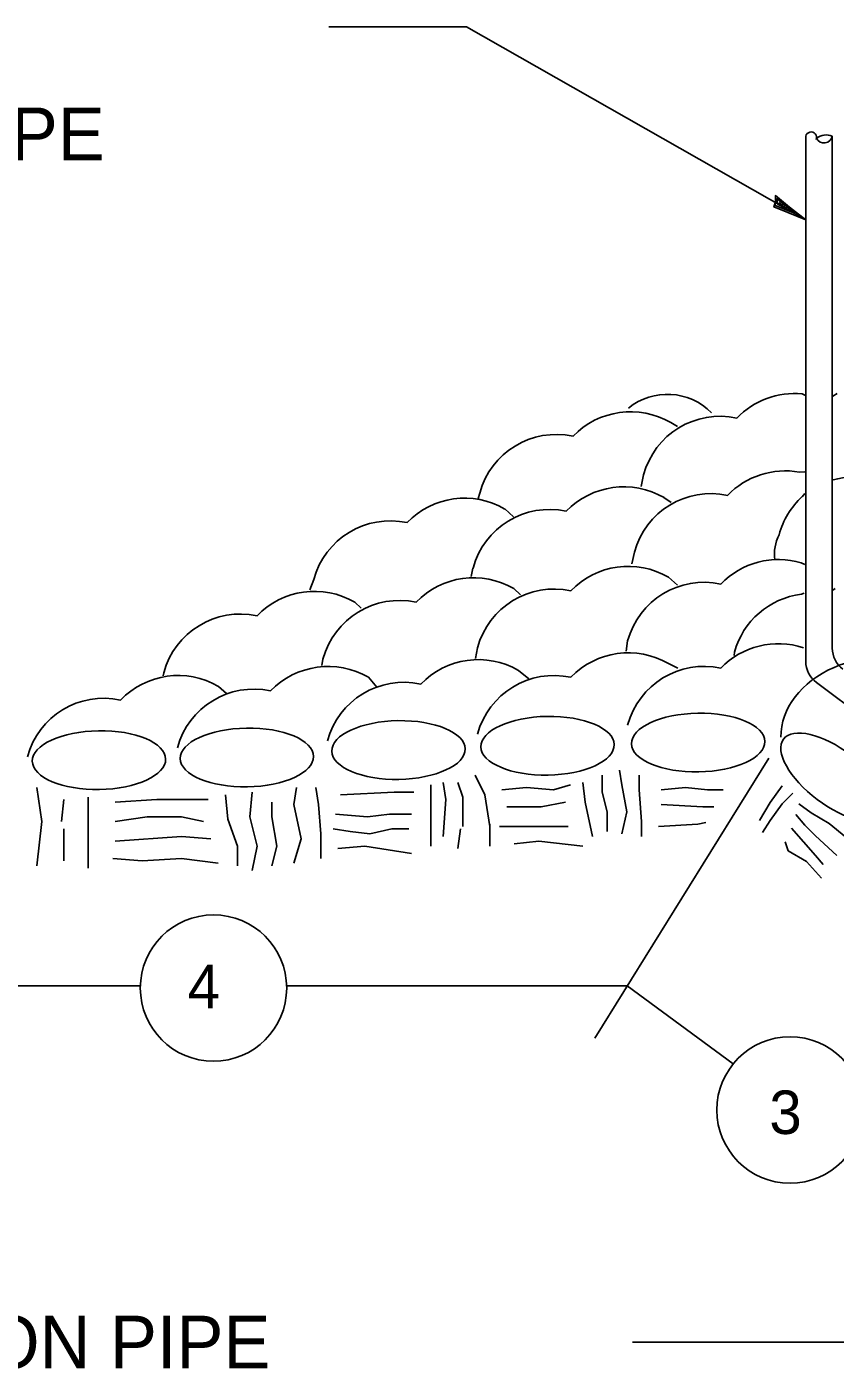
# Model space of a CAD drawing. Extents: x 86020 to 86700, y 81733 to 82173.
# Drawn here: x 86323.9 to 86359.5, y 81855.1 to 81914.2 of the extents above; entities that cross this region are included whole.
import ezdxf

# ---------------------------------------------------------------- set-up
doc = ezdxf.new("R2010")
doc.units = 0
for name, color, linetype in [('Design_EX_Roadway Dimensions', 7, 'Continuous'), ('Design_EX_Roadway Notes', 7, 'Continuous'), ('Topo_Building', 7, 'Continuous')]:
    doc.layers.add(name, color=color, linetype=linetype)

msp = doc.modelspace()

# ---------------------------------------------------------------- linework, layer by layer
at = {"layer": 'Design_EX_Roadway Dimensions'}
for p, q in [((86356.567, 81881.966), (86348.902, 81869.633)), ((86316.261, 81871.94), (86328.894, 81871.94)), ((86335.338, 81871.94), (86350.335, 81871.94)), ((86350.335, 81871.94), (86355.002, 81868.498))]:
    msp.add_line(p, q, dxfattribs=at)
for centre in [(86332.115, 81871.835), (86357.503, 81866.465)]:
    msp.add_circle(centre, 3.223, dxfattribs=at)
at = {"layer": 'Design_EX_Roadway Notes'}
for p, q in [((86343.258, 81914.163), (86337.197, 81914.163)), ((86358.198, 81905.672), (86343.258, 81914.163)), ((86360.465, 81856.246), (86350.56, 81856.246))]:
    msp.add_line(p, q, dxfattribs=at)
msp.add_lwpolyline([(86356.861, 81906.458), (86356.792, 81906.23), (86357.41, 81905.994), (86358.198, 81905.672), (86357.476, 81906.224), (86356.858, 81906.735), (86356.861, 81906.458), (86356.845, 81906.29), (86357.706, 81905.952), (86356.924, 81906.6), (86356.954, 81906.355), (86357.333, 81906.171), (86357.011, 81906.425)], dxfattribs=at)
at = {"layer": 'Topo_Building'}
for p, q in [((86358.198, 81886.223), (86358.198, 81909.344)), ((86359.364, 81886.806), (86359.364, 81909.344)), ((86358.039, 81897.999), (86358.182, 81897.934)), ((86359.58, 81898.024), (86359.383, 81897.897)), ((86352.254, 81896.736), (86352.541, 81896.561)), ((86351.053, 81894.433), (86350.953, 81893.917)), ((86357.913, 81894.556), (86358.162, 81894.569)), ((86343.843, 81893.631), (86343.77, 81893.388)), ((86351.953, 81893.432), (86352.262, 81893.22)), ((86358.041, 81893.474), (86358.162, 81893.609)), ((86344.946, 81892.932), (86345.329, 81892.579)), ((86350.651, 81891.029), (86350.536, 81890.519)), ((86343.542, 81890.328), (86343.461, 81889.962)), ((86357.998, 81890.558), (86358.162, 81890.483)), ((86336.535, 81889.828), (86336.363, 81889.378)), ((86352.154, 81889.927), (86352.541, 81889.572)), ((86345.345, 81889.427), (86345.635, 81889.155)), ((86358.004, 81889.18), (86358.125, 81889.225)), ((86359.49, 81889.426), (86359.383, 81889.355)), ((86338.337, 81888.826), (86338.617, 81888.571)), ((86350.351, 81887.124), (86350.284, 81886.677)), ((86343.743, 81886.823), (86343.658, 81886.342)), ((86355.056, 81886.624), (86355.047, 81886.481)), ((86336.934, 81886.323), (86336.891, 81886.036)), ((86352.154, 81886.122), (86352.568, 81885.925)), ((86329.926, 81885.722), (86329.901, 81885.591)), ((86338.937, 81885.522), (86339.313, 81885.089)), ((86345.545, 81885.822), (86345.998, 81885.451)), ((86332.328, 81885.121), (86332.686, 81884.811)), ((86358.663, 81885.291), (86385.263, 81865.292)), ((86343.633, 81881.21), (86344.062, 81880.347)), ((86349.237, 81881.21), (86349.237, 81880.456)), ((86349.993, 81881.426), (86350.101, 81880.781)), ((86350.855, 81881.21), (86350.855, 81880.564)), ((86324.337, 81880.67), (86324.554, 81879.164)), ((86335.763, 81880.67), (86335.657, 81879.916)), ((86336.625, 81880.67), (86336.734, 81879.916)), ((86341.692, 81880.781), (86341.692, 81879.916)), ((86342.232, 81880.887), (86342.339, 81880.133)), ((86342.879, 81880.887), (86343.094, 81880.24)), ((86345.897, 81880.67), (86344.818, 81880.564)), ((86347.083, 81880.564), (86345.897, 81880.67)), ((86347.836, 81880.781), (86347.083, 81880.564)), ((86348.377, 81880.887), (86348.483, 81880.025)), ((86350.101, 81880.781), (86350.316, 81879.595)), ((86352.903, 81880.67), (86351.824, 81880.564)), ((86353.873, 81880.564), (86352.903, 81880.67)), ((86357.16, 81880.746), (86356.627, 81880.012)), ((86325.524, 81880.133), (86325.416, 81879.164)), ((86326.602, 81880.24), (86326.602, 81879.164)), ((86329.619, 81880.133), (86327.789, 81880.025)), ((86330.805, 81880.133), (86329.619, 81880.133)), ((86331.884, 81880.133), (86330.805, 81880.133)), ((86332.639, 81880.347), (86332.745, 81879.271)), ((86333.823, 81880.456), (86333.715, 81879.378)), ((86334.686, 81880.025), (86334.686, 81879.378)), ((86340.076, 81880.456), (86337.705, 81880.347)), ((86340.938, 81880.456), (86340.076, 81880.456)), ((86342.339, 81880.133), (86342.232, 81878.516)), ((86343.094, 81880.24), (86343.094, 81878.947)), ((86344.062, 81880.347), (86344.279, 81878.947)), ((86347.62, 81880.025), (86346.543, 81879.809)), ((86348.483, 81880.025), (86348.807, 81878.516)), ((86349.237, 81880.456), (86349.453, 81879.595)), ((86350.855, 81880.564), (86350.962, 81879.164)), ((86354.553, 81880.564), (86353.873, 81880.564)), ((86357.628, 81880.414), (86357.16, 81879.947)), ((86335.657, 81879.916), (86335.98, 81878.408)), ((86336.734, 81879.916), (86336.842, 81878.624)), ((86338.89, 81879.378), (86337.488, 81879.487)), ((86339.86, 81879.487), (86338.89, 81879.378)), ((86340.829, 81879.487), (86339.86, 81879.487)), ((86341.692, 81879.916), (86341.692, 81878.085)), ((86346.543, 81879.809), (86345.033, 81879.809)), ((86349.453, 81879.595), (86349.453, 81878.731)), ((86350.316, 81879.595), (86350.101, 81878.624)), ((86353.657, 81879.809), (86351.824, 81879.916)), ((86354.154, 81879.809), (86353.657, 81879.809)), ((86356.627, 81880.012), (86356.161, 81879.213)), ((86357.16, 81879.947), (86356.627, 81879.213)), ((86357.761, 81879.479), (86358.16, 81879.013)), ((86357.894, 81879.947), (86358.428, 81879.547)), ((86358.428, 81879.547), (86359.228, 81879.08)), ((86324.554, 81879.164), (86324.337, 81877.223)), ((86325.524, 81878.84), (86325.524, 81877.437)), ((86326.602, 81879.164), (86326.602, 81877.114)), ((86329.188, 81879.378), (86327.789, 81879.164)), ((86330.699, 81879.378), (86329.188, 81879.378)), ((86331.668, 81879.164), (86330.699, 81879.378)), ((86332.745, 81879.271), (86333.176, 81878.085)), ((86333.715, 81879.378), (86334.04, 81878.085)), ((86334.686, 81879.378), (86334.901, 81878.085)), ((86338.136, 81878.731), (86337.381, 81878.84)), ((86339.967, 81878.84), (86338.998, 81878.624)), ((86340.723, 81878.84), (86339.967, 81878.84)), ((86342.986, 81878.84), (86342.879, 81877.977)), ((86344.279, 81879.053), (86344.279, 81878.085)), ((86346.651, 81878.947), (86344.71, 81878.947)), ((86347.728, 81878.947), (86346.651, 81878.947)), ((86350.962, 81879.164), (86350.962, 81878.516)), ((86353.442, 81879.053), (86351.718, 81878.947)), ((86353.793, 81879.125), (86353.442, 81879.053)), ((86356.627, 81879.213), (86356.294, 81878.679)), ((86357.561, 81878.879), (86358.095, 81878.279)), ((86358.16, 81879.013), (86358.629, 81878.546)), ((86359.228, 81879.08), (86359.961, 81878.48)), ((86330.699, 81878.516), (86327.789, 81878.3)), ((86331.991, 81878.408), (86330.699, 81878.516)), ((86335.98, 81878.408), (86335.657, 81877.33)), ((86336.842, 81878.624), (86336.842, 81877.546)), ((86338.998, 81878.624), (86338.136, 81878.731)), ((86345.357, 81878.193), (86346.435, 81878.3)), ((86346.435, 81878.3), (86348.377, 81878.085)), ((86357.295, 81878.279), (86357.428, 81877.88)), ((86358.095, 81878.279), (86358.629, 81877.679)), ((86358.629, 81878.546), (86359.561, 81877.679)), ((86333.176, 81878.085), (86333.176, 81877.223)), ((86334.04, 81878.085), (86333.823, 81877.006)), ((86334.901, 81878.085), (86334.686, 81877.223)), ((86337.596, 81877.977), (86338.782, 81878.085)), ((86338.782, 81878.085), (86340.829, 81877.76)), ((86357.428, 81877.88), (86358.228, 81877.413)), ((86358.629, 81877.679), (86358.961, 81877.28)), ((86328.972, 81877.437), (86327.68, 81877.546)), ((86330.699, 81877.546), (86328.972, 81877.437)), ((86332.316, 81877.33), (86330.699, 81877.546)), ((86358.228, 81877.413), (86358.895, 81876.68))]:
    msp.add_line(p, q, dxfattribs=at)
for centre, radius, start, end in [((86358.434, 81909.291), 0.243, 338.78961, 167.57489), ((86359.094, 81908.781), 0.624, 64.32199, 132.71935), ((86358.997, 81909.432), 0.378, 210.5777, 346.46906), ((86352.105, 81895.259), 2.723, 44.54721, 129.09571), ((86357.694, 81894.498), 3.518, 84.35277, 136.11131), ((86350.484, 81893.696), 3.518, 59.78781, 136.11131), ((86354.419, 81893.53), 3.485, 77.75208, 164.98179), ((86347.209, 81892.728), 3.485, 77.75208, 164.98179), ((86357.292, 81891.092), 3.518, 79.82907, 136.11131), ((86360.344, 81890.856), 3.485, 77.75208, 105.71805), ((86350.184, 81890.392), 3.518, 59.78781, 136.11131), ((86343.175, 81889.891), 3.518, 59.78781, 136.11131), ((86354.018, 81890.125), 3.485, 77.75208, 164.98179), ((86360.386, 81890.896), 3.485, 132.27934, 164.98179), ((86346.909, 81889.425), 3.485, 77.75208, 164.98179), ((86339.9, 81888.924), 3.485, 77.75208, 164.98179), ((86358.64, 81890.965), 1.822, 152.76109, 188.49118), ((86356.992, 81887.188), 3.518, 73.36948, 136.11131), ((86350.384, 81886.888), 3.518, 59.78781, 136.11131), ((86343.575, 81886.387), 3.518, 59.78781, 136.11131), ((86353.718, 81886.22), 3.485, 77.75208, 164.98179), ((86336.566, 81885.786), 3.518, 59.78781, 136.11131), ((86340.301, 81885.419), 3.485, 77.75208, 164.98179), ((86347.109, 81885.92), 3.485, 77.75208, 164.98179), ((86358.423, 81885.719), 3.485, 96.91935, 164.98179), ((86333.292, 81884.818), 3.485, 77.75208, 164.98179), ((86350.384, 81883.082), 3.518, 59.78781, 136.11131), ((86356.992, 81883.483), 3.518, 71.76546, 136.11131), ((86360.532, 81886.806), 1.167, 180, 233.06378), ((86337.166, 81882.482), 3.518, 59.78781, 136.11131), ((86343.775, 81882.782), 3.518, 59.78781, 136.11131), ((86353.718, 81882.516), 3.485, 77.75208, 164.98179), ((86359.365, 81886.224), 1.167, 180, 233.06334), ((86330.558, 81882.081), 3.518, 59.78781, 136.11131), ((86347.109, 81882.115), 3.485, 77.75208, 164.98179), ((86333.892, 81881.514), 3.485, 77.75208, 164.98179), ((86340.5, 81881.815), 3.485, 77.75208, 164.98179), ((86327.283, 81881.114), 3.485, 77.75208, 164.98179)]:
    msp.add_arc(centre, radius, start, end, dxfattribs=at)
msp.add_ellipse((86361.783, 81882.889), major_axis=(4.687, 0), ratio=0.75531, start_param=0, end_param=3.141593, dxfattribs=at)
for centre, major_axis in [((86340.26, 81882.318), (-2.937, -0.049)), ((86346.824, 81882.506), (-2.937, -0.049)), ((86353.459, 81882.646), (-2.937, -0.049)), ((86327.071, 81881.872), (-2.937, -0.049)), ((86333.585, 81881.99), (-2.937, -0.049)), ((86359.441, 81881.119), (-2.227, 1.681))]:
    msp.add_ellipse(centre, major_axis=major_axis, ratio=0.440249, dxfattribs=at)

# ---------------------------------------------------------------- texts
at = {"layer": 'Design_EX_Roadway Dimensions'}
for s, p in [('4', (86330.979, 81870.95)), ('3', (86356.592, 81865.409))]:
    msp.add_text(s, height=1.916, dxfattribs=at).set_placement(p)
at = {"layer": 'Design_EX_Roadway Notes'}
for s, p in [('INJECTION PIPE', (86303.038, 81908.291)), ('END OF INJECTION PIPE', (86297.761, 81855.087))]:
    msp.add_text(s, height=2.31819, dxfattribs=at).set_placement(p)

doc.saveas('drawing.dxf')
